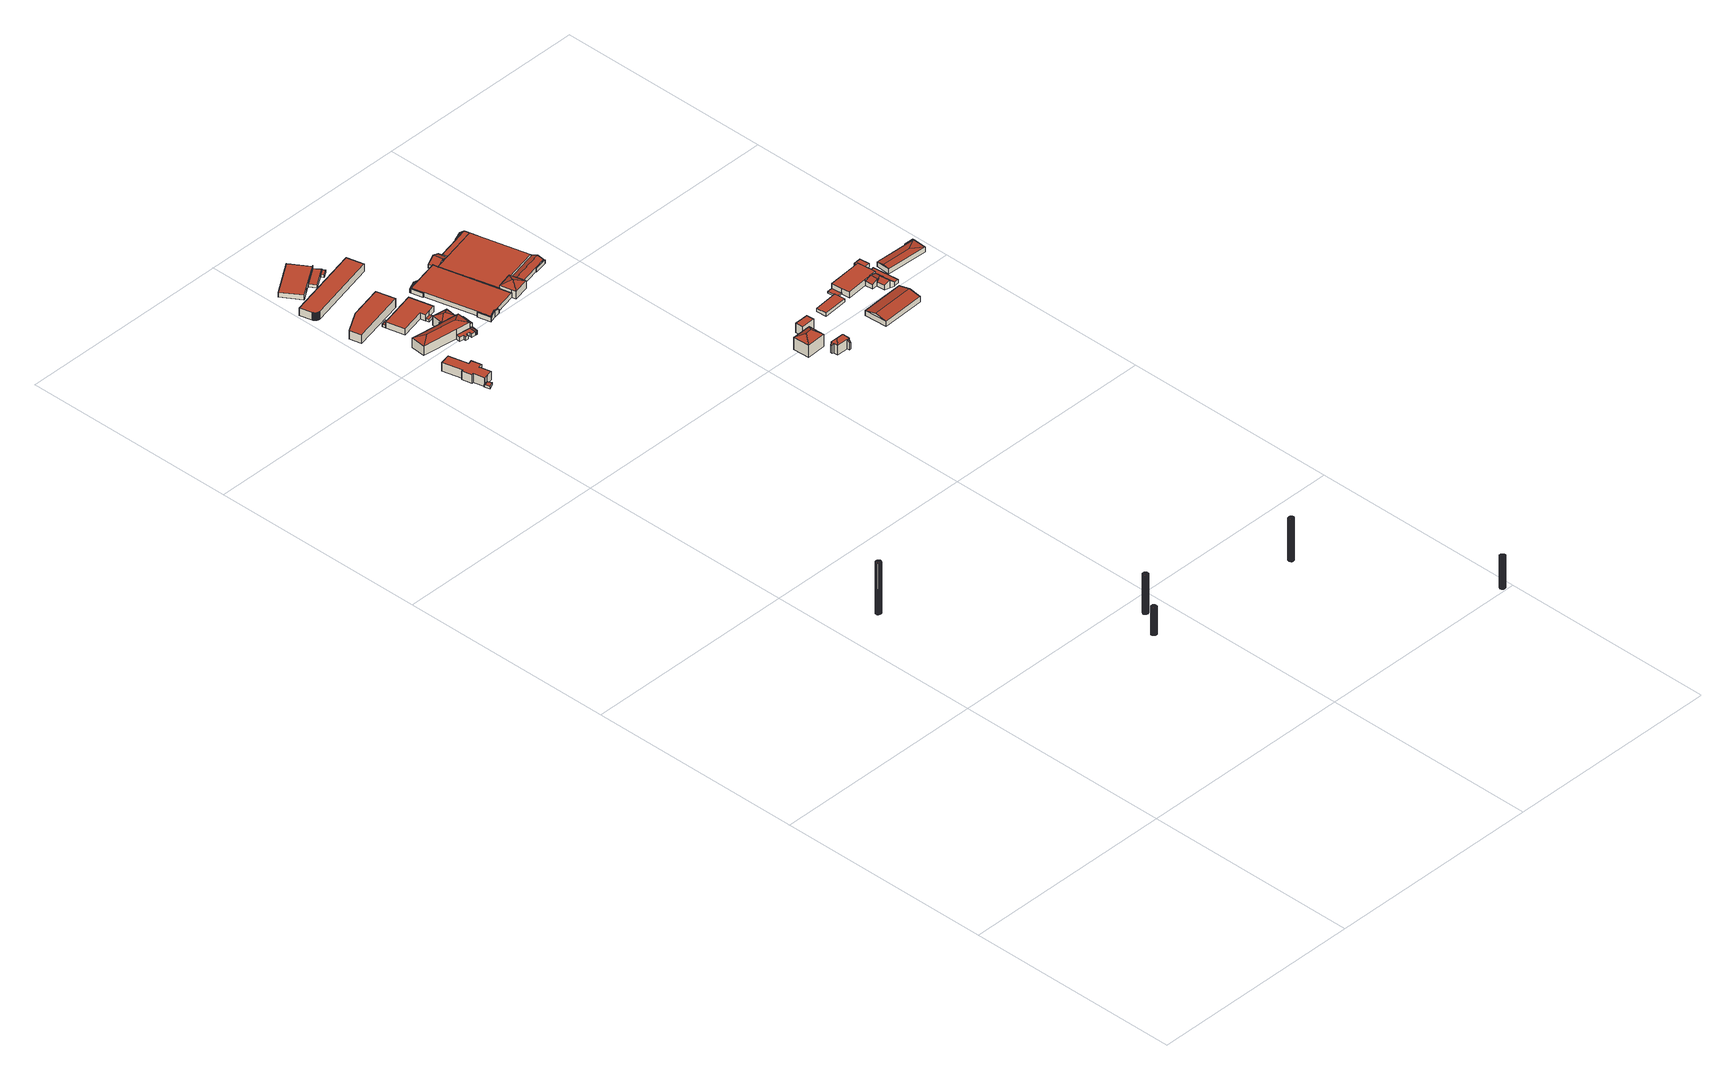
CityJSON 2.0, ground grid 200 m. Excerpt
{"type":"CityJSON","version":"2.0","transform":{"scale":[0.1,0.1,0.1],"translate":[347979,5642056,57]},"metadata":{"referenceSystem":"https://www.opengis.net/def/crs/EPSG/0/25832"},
"CityObjects":{
"building1":{"type":"Building","attributes":{"Geometrietyp2DReferenz":"1000","Gemeindeschluessel":"05362024","function":"51002_1251","roofType":"1000","measuredHeight":49.94},"geometry":[{"type":"Solid","lod":"2","boundaries":[[[[0,1,2]],[[1,3,2]],[[4,5,0]],[[5,1,0]],[[6,7,4]],[[7,5,4]],[[8,9,6]],[[9,7,6]],[[10,11,8]],[[11,9,8]],[[12,13,10]],[[13,11,10]],[[14,15,12]],[[15,13,12]],[[16,17,14]],[[17,15,14]],[[18,19,16]],[[19,17,16]],[[20,21,18]],[[21,19,18]],[[22,23,20]],[[23,21,20]],[[24,25,22]],[[25,23,22]],[[26,27,24]],[[27,25,24]],[[28,29,26]],[[29,27,26]],[[30,31,28]],[[31,29,28]],[[32,33,30]],[[33,31,30]],[[34,35,32]],[[35,33,32]],[[36,37,34]],[[37,35,34]],[[38,39,36]],[[39,37,36]],[[2,3,38]],[[3,39,38]],[[13,15,39]],[[15,17,39]],[[17,19,39]],[[19,21,39]],[[21,23,39]],[[23,25,39]],[[25,27,39]],[[27,29,39]],[[29,31,39]],[[31,33,39]],[[33,35,39]],[[35,37,39]],[[3,1,39]],[[1,5,39]],[[5,7,39]],[[7,9,39]],[[9,11,39]],[[11,13,39]],[[0,2,4]],[[2,38,4]],[[38,36,4]],[[36,34,4]],[[34,32,4]],[[32,30,4]],[[30,28,4]],[[28,26,4]],[[26,24,4]],[[24,22,4]],[[22,20,4]],[[20,18,4]],[[18,16,4]],[[16,14,4]],[[14,12,4]],[[12,10,4]],[[10,8,4]],[[8,6,4]]]],"semantics":{"surfaces":[{"type":"WallSurface"},{"type":"GroundSurface"},{"type":"RoofSurface"}],"values":[[0,0,0,0,0,0,0,0,0,0,0,0,0,0,0,0,0,0,0,0,0,0,0,0,0,0,0,0,0,0,0,0,0,0,0,0,0,0,0,0,1,1,1,1,1,1,1,1,1,1,1,1,1,1,1,1,1,1,2,2,2,2,2,2,2,2,2,2,2,2,2,2,2,2,2,2]]}}]},
"building2":{"type":"Building","attributes":{"Geometrietyp2DReferenz":"1000","Gemeindeschluessel":"05362024","function":"51002_1251","roofType":"1000","measuredHeight":26.67},"geometry":[{"type":"Solid","lod":"2","boundaries":[[[[40,41,42]],[[41,43,42]],[[44,45,40]],[[45,41,40]],[[46,47,44]],[[47,45,44]],[[48,49,46]],[[49,47,46]],[[50,51,48]],[[51,49,48]],[[52,53,50]],[[53,51,50]],[[54,55,52]],[[55,53,52]],[[56,57,54]],[[57,55,54]],[[58,59,56]],[[59,57,56]],[[60,61,58]],[[61,59,58]],[[62,63,60]],[[63,61,60]],[[64,65,62]],[[65,63,62]],[[66,67,64]],[[67,65,64]],[[68,69,66]],[[69,67,66]],[[70,71,68]],[[71,69,68]],[[72,73,70]],[[73,71,70]],[[74,75,72]],[[75,73,72]],[[76,77,74]],[[77,75,74]],[[78,79,76]],[[79,77,76]],[[42,43,78]],[[43,79,78]],[[71,73,79]],[[73,75,79]],[[75,77,79]],[[43,41,79]],[[41,45,79]],[[45,47,79]],[[47,49,79]],[[49,51,79]],[[51,53,79]],[[53,55,79]],[[55,57,79]],[[57,59,79]],[[59,61,79]],[[61,63,79]],[[63,65,79]],[[65,67,79]],[[67,69,79]],[[69,71,79]],[[40,42,44]],[[42,78,44]],[[78,76,44]],[[76,74,44]],[[74,72,44]],[[72,70,44]],[[70,68,44]],[[68,66,44]],[[66,64,44]],[[64,62,44]],[[62,60,44]],[[60,58,44]],[[58,56,44]],[[56,54,44]],[[54,52,44]],[[52,50,44]],[[50,48,44]],[[48,46,44]]]],"semantics":{"surfaces":[{"type":"WallSurface"},{"type":"GroundSurface"},{"type":"RoofSurface"}],"values":[[0,0,0,0,0,0,0,0,0,0,0,0,0,0,0,0,0,0,0,0,0,0,0,0,0,0,0,0,0,0,0,0,0,0,0,0,0,0,0,0,1,1,1,1,1,1,1,1,1,1,1,1,1,1,1,1,1,1,2,2,2,2,2,2,2,2,2,2,2,2,2,2,2,2,2,2]]}}]},
"building3":{"type":"Building","attributes":{"Geometrietyp2DReferenz":"1000","Gemeindeschluessel":"05362024","function":"51002_1251","roofType":"1000","measuredHeight":37.94},"geometry":[{"type":"Solid","lod":"2","boundaries":[[[[80,81,82]],[[83,84,85]],[[84,80,85]],[[86,87,83]],[[87,84,83]],[[88,89,86]],[[89,87,86]],[[90,91,88]],[[91,89,88]],[[92,93,90]],[[93,91,90]],[[94,95,92]],[[95,93,92]],[[96,97,94]],[[97,95,94]],[[98,99,96]],[[99,97,96]],[[100,101,98]],[[101,99,98]],[[102,103,100]],[[103,101,100]],[[104,105,102]],[[105,103,102]],[[106,107,104]],[[107,105,104]],[[108,109,106]],[[109,107,106]],[[110,111,108]],[[111,109,108]],[[112,113,110]],[[113,111,110]],[[114,115,112]],[[115,113,112]],[[116,117,114]],[[117,115,114]],[[118,119,116]],[[119,117,116]],[[82,81,118]],[[81,119,118]],[[85,80,82]],[[81,80,119]],[[80,84,119]],[[84,87,119]],[[87,89,119]],[[89,91,119]],[[91,93,119]],[[93,95,119]],[[95,97,119]],[[97,99,119]],[[99,101,119]],[[101,103,119]],[[103,105,119]],[[105,107,119]],[[107,109,119]],[[109,111,119]],[[111,113,119]],[[113,115,119]],[[115,117,119]],[[85,82,83]],[[82,118,83]],[[118,116,83]],[[116,114,83]],[[114,112,83]],[[112,110,83]],[[110,108,83]],[[108,106,83]],[[106,104,83]],[[104,102,83]],[[102,100,83]],[[100,98,83]],[[98,96,83]],[[96,94,83]],[[94,92,83]],[[92,90,83]],[[90,88,83]],[[88,86,83]]]],"semantics":{"surfaces":[{"type":"WallSurface"},{"type":"GroundSurface"},{"type":"RoofSurface"}],"values":[[0,0,0,0,0,0,0,0,0,0,0,0,0,0,0,0,0,0,0,0,0,0,0,0,0,0,0,0,0,0,0,0,0,0,0,0,0,0,0,0,1,1,1,1,1,1,1,1,1,1,1,1,1,1,1,1,1,1,2,2,2,2,2,2,2,2,2,2,2,2,2,2,2,2,2,2]]}}]},
"building4":{"type":"Building","attributes":{"Geometrietyp2DReferenz":"3000","Gemeindeschluessel":"05362024","function":"31001_2723","roofType":"1000","measuredHeight":2.46},"address":[{"country":"Germany","locality":"Frechen","thoroughfareNumber":"3","thoroughfareName":"Europaallee"}],"geometry":[{"type":"Solid","lod":"2","boundaries":[[[[120,121,122,123]],[[124,125,121,120]],[[126,127,125,124]],[[128,129,127,126]],[[130,131,129,128]],[[123,122,131,130]],[[128,126,124,120,123,130]],[[121,125,127,129,131,122]]]],"semantics":{"surfaces":[{"type":"WallSurface"},{"type":"RoofSurface"},{"type":"GroundSurface"}],"values":[[0,0,0,0,0,0,1,2]]}}]},
"building5":{"type":"Building","attributes":{"Geometrietyp2DReferenz":"3000","Gemeindeschluessel":"05362024","function":"31001_2071","roofType":"1000","measuredHeight":8.43},"address":[{"country":"Germany","locality":"Frechen","thoroughfareNumber":"3","thoroughfareName":"Europaallee"}],"geometry":[{"type":"Solid","lod":"2","boundaries":[[[[132,133,134,135]],[[136,137,133,132]],[[138,139,137,136]],[[140,141,139,138]],[[142,143,141,140]],[[144,125,143,142]],[[145,121,125,144]],[[146,122,121,145]],[[147,148,122,146]],[[149,150,148,147]],[[151,152,150,149]],[[153,154,152,151]],[[155,156,154,153]],[[135,134,156,155]],[[153,151,149,147,146,145,144,142,140,138,136,132,135,155]],[[133,137,139,141,143,125,121,122,148,150,152,154,156,134]]]],"semantics":{"surfaces":[{"type":"WallSurface"},{"type":"RoofSurface"},{"type":"GroundSurface"}],"values":[[0,0,0,0,0,0,0,0,0,0,0,0,0,0,1,2]]}}]},
"building6":{"type":"Building","attributes":{"Geometrietyp2DReferenz":"3000","Gemeindeschluessel":"05362024","function":"31001_2050","roofType":"9999","measuredHeight":8.62},"address":[{"country":"Germany","locality":"Frechen","thoroughfareNumber":"5a","thoroughfareName":"Europaallee"}],"geometry":[{"type":"Solid","lod":"2","boundaries":[[[[157,158,159,160,161]],[[159,162,163,160]],[[158,164,162,159]],[[157,165,164,158]],[[161,166,165,157]],[[160,163,166,161]],[[162,164,165,166,163]]]],"semantics":{"surfaces":[{"type":"RoofSurface"},{"type":"WallSurface"},{"type":"GroundSurface"}],"values":[[0,1,1,1,1,1,2]]}}]},
"building7":{"type":"Building","attributes":{"Geometrietyp2DReferenz":"3000","Gemeindeschluessel":"05362024","function":"31001_2463","roofType":"1000","measuredHeight":2.41},"address":[{"country":"Germany","locality":"Frechen","thoroughfareNumber":"5","thoroughfareName":"Europaallee"}],"geometry":[{"type":"Solid","lod":"2","boundaries":[[[[167,168,169,170]],[[171,172,168,167]],[[173,174,172,171]],[[170,169,174,173]],[[171,167,170,173]],[[168,172,174,169]]]],"semantics":{"surfaces":[{"type":"WallSurface"},{"type":"RoofSurface"},{"type":"GroundSurface"}],"values":[[0,0,0,0,1,2]]}}]},
"building8":{"type":"Building","attributes":{"Gemeindeschluessel":"05362024","Geometrietyp2DReferenz":"3000","function":"31001_2071"},"address":[{"country":"Germany","locality":"Frechen","thoroughfareNumber":"3a","thoroughfareName":"Europaallee"}],"children":["building8-1","building8-2","building8-3","building8-4","building8-5","building8-6"]},
"building8-1":{"type":"BuildingPart","attributes":{"roofType":"3200","measuredHeight":12.09},"parents":["building8"],"geometry":[{"type":"MultiSurface","lod":"2","boundaries":[[[175,176,177,178]],[[179,180,176,175]],[[181,182,183,184]],[[185,186,182,181]],[[187,188,189,190]],[[178,177,191,192]],[[193,185,181,184,194,195,179,175,196]],[[175,178,196]],[[196,178,192,187,193]],[[187,190,185,193]],[[176,180,197,198,183,182,186,189,188,191,177]],[[179,195,199,200]],[[200,199,197,180]],[[195,194,201,199]],[[199,201,198,197]],[[194,184,183,198]],[[185,190,202,203]],[[186,203,202,189]],[[187,192,204,205]],[[191,188,205,204]]],"semantics":{"surfaces":[{"type":"WallSurface"},{"type":"RoofSurface"},{"type":"GroundSurface"},{"type":"ClosureSurface"}],"values":[0,0,0,0,0,0,1,1,1,1,2,0,3,0,3,3,0,3,0,3]}}]},
"building8-2":{"type":"BuildingPart","attributes":{"roofType":"1000","measuredHeight":3.75},"parents":["building8"],"geometry":[{"type":"Solid","lod":"2","boundaries":[[[[204,191,206,207]],[[208,209,188,205]],[[210,211,212,213]],[[214,215,211,210]],[[216,217,215,214]],[[218,219,217,216]],[[220,221,219,218]],[[222,223,221,220]],[[207,206,223,222]],[[220,218,216,214,210,213,208,205,204,207,222]],[[191,188,209,212,211,215,217,219,221,223,206]],[[204,205,188,191]],[[208,213,212,209]]]],"semantics":{"surfaces":[{"type":"WallSurface"},{"type":"RoofSurface"},{"type":"GroundSurface"},{"type":"ClosureSurface"}],"values":[[0,0,0,0,0,0,0,0,0,1,2,3,3]]}}]},
"building8-3":{"type":"BuildingPart","attributes":{"roofType":"3200","measuredHeight":11.63},"parents":["building8"],"geometry":[{"type":"MultiSurface","lod":"2","boundaries":[[[224,225,226,227]],[[228,229,225,224]],[[230,183,229,228]],[[231,228,224,232]],[[224,227,233,232]],[[232,233,230,231]],[[230,228,231]],[[226,225,229,183,198]],[[233,227,234,201]],[[201,234,226,198]],[[230,233,194,184]],[[198,183,184,194]]],"semantics":{"surfaces":[{"type":"WallSurface"},{"type":"RoofSurface"},{"type":"GroundSurface"},{"type":"ClosureSurface"}],"values":[0,0,0,1,1,1,1,2,0,3,0,3]}}]},
"building8-4":{"type":"BuildingPart","attributes":{"roofType":"1000","measuredHeight":3.75},"parents":["building8"],"geometry":[{"type":"MultiSurface","lod":"2","boundaries":[[[235,236,182,237]],[[238,239,236,235]],[[202,189,239,238]],[[235,237,202,238]],[[182,236,239,189]],[[203,237,182,186]],[[202,203,186,189]]],"semantics":{"surfaces":[{"type":"WallSurface"},{"type":"RoofSurface"},{"type":"GroundSurface"},{"type":"ClosureSurface"}],"values":[0,0,0,1,2,3,3]}}]},
"building8-5":{"type":"BuildingPart","attributes":{"roofType":"3100","measuredHeight":4.51},"parents":["building8"],"geometry":[{"type":"MultiSurface","lod":"2","boundaries":[[[240,212,241,242]],[[243,244,209,245]],[[246,247,244,243]],[[248,249,247,246]],[[242,241,249,248]],[[245,240,242,243]],[[248,246,243,242]],[[212,209,244,247,249,241]],[[240,245,208,213]],[[209,212,213,208]]],"semantics":{"surfaces":[{"type":"WallSurface"},{"type":"RoofSurface"},{"type":"GroundSurface"},{"type":"ClosureSurface"}],"values":[0,0,0,0,0,1,1,2,0,3]}}]},
"building8-6":{"type":"BuildingPart","attributes":{"roofType":"1000","measuredHeight":8.62},"address":[{"country":"Germany","locality":"Frechen","thoroughfareNumber":"3a","thoroughfareName":"Europaallee"}],"parents":["building8"],"geometry":[{"type":"MultiSurface","lod":"2","boundaries":[[[234,226,250,251]],[[251,250,180,200]],[[199,234,251,200]],[[226,197,180,250]],[[201,199,197,198]],[[234,201,198,226]],[[199,200,180,197]]],"semantics":{"surfaces":[{"type":"WallSurface"},{"type":"RoofSurface"},{"type":"GroundSurface"},{"type":"ClosureSurface"}],"values":[0,0,1,2,3,3,3]}}]},
"building9":{"type":"Building","attributes":{"Geometrietyp2DReferenz":"3000","Gemeindeschluessel":"05362024","function":"31001_2143","roofType":"1000","measuredHeight":5.9},"address":[{"country":"Germany","locality":"Frechen","thoroughfareNumber":"5","thoroughfareName":"Europaallee"}],"geometry":[{"type":"Solid","lod":"2","boundaries":[[[[252,253,254,255]],[[256,257,253,252]],[[258,259,257,256]],[[260,261,259,258]],[[262,263,261,260]],[[264,265,263,262]],[[266,267,265,264]],[[255,254,267,266]],[[264,262,260,258,256,252,255,266]],[[253,257,259,261,263,265,267,254]]]],"semantics":{"surfaces":[{"type":"WallSurface"},{"type":"RoofSurface"},{"type":"GroundSurface"}],"values":[[0,0,0,0,0,0,0,0,1,2]]}}]},
"building10":{"type":"Building","attributes":{"Geometrietyp2DReferenz":"3000","Gemeindeschluessel":"05362024","function":"31001_2100","roofType":"1000","measuredHeight":4.73},"address":[{"country":"Germany","locality":"Frechen","thoroughfareNumber":"11","thoroughfareName":"Europaallee"}],"geometry":[{"type":"Solid","lod":"2","boundaries":[[[[268,269,270,271]],[[272,273,269,268]],[[274,275,273,272]],[[276,277,275,274]],[[278,279,277,276]],[[280,281,279,278]],[[282,283,281,280]],[[284,285,283,282]],[[271,270,285,284]],[[282,280,278,276,274,272,268,271,284]],[[269,273,275,277,279,281,283,285,270]]]],"semantics":{"surfaces":[{"type":"WallSurface"},{"type":"RoofSurface"},{"type":"GroundSurface"}],"values":[[0,0,0,0,0,0,0,0,0,1,2]]}}]},
"building11":{"type":"Building","attributes":{"Geometrietyp2DReferenz":"3000","Gemeindeschluessel":"05362024","function":"31001_2140","roofType":"1000","measuredHeight":7.58},"address":[{"country":"Germany","locality":"Frechen","thoroughfareNumber":"9","thoroughfareName":"Europaallee"}],"geometry":[{"type":"Solid","lod":"2","boundaries":[[[[286,287,288,289]],[[290,291,287,286]],[[292,293,291,290]],[[294,295,293,292]],[[296,297,295,294]],[[298,299,297,296]],[[300,301,299,298]],[[302,303,301,300]],[[304,305,303,302]],[[306,307,305,304]],[[308,309,307,306]],[[310,311,309,308]],[[312,313,311,310]],[[289,288,313,312]],[[310,308,306,304,302,300,298,296,294,292,290,286,289,312]],[[287,291,293,295,297,299,301,303,305,307,309,311,313,288]]]],"semantics":{"surfaces":[{"type":"WallSurface"},{"type":"RoofSurface"},{"type":"GroundSurface"}],"values":[[0,0,0,0,0,0,0,0,0,0,0,0,0,0,1,2]]}}]},
"building12":{"type":"Building","attributes":{"Geometrietyp2DReferenz":"3000","Gemeindeschluessel":"05362024","function":"31001_2463","roofType":"1000","measuredHeight":2.61},"address":[{"country":"Germany","locality":"Frechen","thoroughfareNumber":"5","thoroughfareName":"Europaallee"}],"geometry":[{"type":"Solid","lod":"2","boundaries":[[[[314,315,316,317]],[[318,319,315,314]],[[320,321,319,318]],[[317,316,321,320]],[[318,314,317,320]],[[315,319,321,316]]]],"semantics":{"surfaces":[{"type":"WallSurface"},{"type":"RoofSurface"},{"type":"GroundSurface"}],"values":[[0,0,0,0,1,2]]}}]},
"building13":{"type":"Building","attributes":{"Geometrietyp2DReferenz":"3000","Gemeindeschluessel":"05362024","function":"31001_2143","roofType":"1000","measuredHeight":3.02},"address":[{"country":"Germany","locality":"Frechen","thoroughfareNumber":"11","thoroughfareName":"Europaallee"}],"geometry":[{"type":"Solid","lod":"2","boundaries":[[[[322,323,324,325]],[[326,327,323,322]],[[328,329,327,326]],[[325,324,329,328]],[[326,322,325,328]],[[323,327,329,324]]]],"semantics":{"surfaces":[{"type":"WallSurface"},{"type":"RoofSurface"},{"type":"GroundSurface"}],"values":[[0,0,0,0,1,2]]}}]},
"building14":{"type":"Building","attributes":{"Geometrietyp2DReferenz":"3000","Gemeindeschluessel":"05362024","function":"31001_2463","roofType":"1000","measuredHeight":2.39},"address":[{"country":"Germany","locality":"Frechen","thoroughfareNumber":"11","thoroughfareName":"Europaallee"}],"geometry":[{"type":"Solid","lod":"2","boundaries":[[[[330,331,332,333]],[[334,335,331,330]],[[336,337,335,334]],[[333,332,337,336]],[[334,330,333,336]],[[331,335,337,332]]]],"semantics":{"surfaces":[{"type":"WallSurface"},{"type":"RoofSurface"},{"type":"GroundSurface"}],"values":[[0,0,0,0,1,2]]}}]},
"building15":{"type":"Building","attributes":{"Geometrietyp2DReferenz":"1000","Gemeindeschluessel":"05362024","function":"51002_1251","roofType":"1000","measuredHeight":41.12},"geometry":[{"type":"Solid","lod":"2","boundaries":[[[[338,339,340]],[[339,341,340]],[[342,343,338]],[[343,339,338]],[[344,345,342]],[[345,343,342]],[[346,347,344]],[[347,345,344]],[[348,349,346]],[[349,347,346]],[[350,351,348]],[[351,349,348]],[[352,353,350]],[[353,351,350]],[[354,355,352]],[[355,353,352]],[[356,357,354]],[[357,355,354]],[[358,359,356]],[[359,357,356]],[[360,361,358]],[[361,359,358]],[[362,363,360]],[[363,361,360]],[[364,365,362]],[[365,363,362]],[[366,367,364]],[[367,365,364]],[[368,369,366]],[[369,367,366]],[[370,371,368]],[[371,369,368]],[[372,373,370]],[[373,371,370]],[[374,375,372]],[[375,373,372]],[[376,377,374]],[[377,375,374]],[[340,341,376]],[[341,377,376]],[[341,339,377]],[[339,343,377]],[[343,345,377]],[[345,347,377]],[[347,349,377]],[[349,351,377]],[[351,353,377]],[[353,355,377]],[[355,357,377]],[[357,359,377]],[[359,361,377]],[[361,363,377]],[[363,365,377]],[[365,367,377]],[[367,369,377]],[[369,371,377]],[[371,373,377]],[[373,375,377]],[[338,340,342]],[[340,376,342]],[[376,374,342]],[[374,372,342]],[[372,370,342]],[[370,368,342]],[[368,366,342]],[[366,364,342]],[[364,362,342]],[[362,360,342]],[[360,358,342]],[[358,356,342]],[[356,354,342]],[[354,352,342]],[[352,350,342]],[[350,348,342]],[[348,346,342]],[[346,344,342]]]],"semantics":{"surfaces":[{"type":"WallSurface"},{"type":"GroundSurface"},{"type":"RoofSurface"}],"values":[[0,0,0,0,0,0,0,0,0,0,0,0,0,0,0,0,0,0,0,0,0,0,0,0,0,0,0,0,0,0,0,0,0,0,0,0,0,0,0,0,1,1,1,1,1,1,1,1,1,1,1,1,1,1,1,1,1,1,2,2,2,2,2,2,2,2,2,2,2,2,2,2,2,2,2,2]]}}]},
"building16":{"type":"Building","attributes":{"Gemeindeschluessel":"05362024","Geometrietyp2DReferenz":"3000","function":"31001_2050"},"address":[{"country":"Germany","locality":"Frechen","thoroughfareNumber":"7","thoroughfareName":"Europaallee"}],"children":["building16-1","building16-2","building16-3","building16-4","building16-5","building16-6","building16-7","building16-8","building16-9"]},
"building16-1":{"type":"BuildingPart","attributes":{"roofType":"9999","measuredHeight":5},"parents":["building16"],"geometry":[{"type":"MultiSurface","lod":"2","boundaries":[[[378,379,380,381,382,383,384,385]],[[383,386,387,384]],[[382,388,386,383]],[[382,381,389,390]],[[380,391,392,381]],[[380,379,393,394]],[[379,378,395,396]],[[385,397,398,378]],[[384,387,397,385]],[[392,388,390,389]],[[399,391,394,393]],[[396,395,398,399]],[[386,388,392,391,399,398,397,387]]],"semantics":{"surfaces":[{"type":"RoofSurface"},{"type":"WallSurface"},{"type":"GroundSurface"}],"values":[0,1,1,1,1,1,1,1,1,1,1,1,2]}}]},
"building16-2":{"type":"BuildingPart","attributes":{"roofType":"3100","measuredHeight":6.45},"parents":["building16"],"geometry":[{"type":"MultiSurface","lod":"2","boundaries":[[[400,401,402,403]],[[404,405,401,400]],[[406,407,405,404]],[[408,409,407,406]],[[400,403,410,404]],[[408,406,404,410]],[[402,401,405,407,409,411]],[[410,412,413]],[[413,412,414,415,411]],[[414,403,402,415]],[[410,413,416]],[[409,408,416,413,411]]],"semantics":{"surfaces":[{"type":"WallSurface"},{"type":"RoofSurface"},{"type":"GroundSurface"},{"type":"ClosureSurface"}],"values":[0,0,0,0,1,1,2,0,3,3,0,3]}}]},
"building16-3":{"type":"BuildingPart","attributes":{"roofType":"1000","measuredHeight":4.53},"parents":["building16"],"geometry":[{"type":"MultiSurface","lod":"2","boundaries":[[[417,418,388,390]],[[419,420,418,417]],[[421,422,423,424]],[[425,426,409,427]],[[428,429,426,425]],[[389,392,429,428]],[[425,427,430,421,424,431,419,417,390,389,428]],[[388,418,420,432,423,422,415,409,426,429,392]],[[389,390,388,392]],[[419,433,434]],[[435,431,436]],[[437,435,436,432,438]],[[434,433,437,438,420]],[[431,424,439,440]],[[440,439,423,432]],[[421,430,441,442]],[[415,422,442,441]],[[416,427,408]],[[430,412,414]],[[414,412,413,411,415]],[[413,416,408,409,411]]],"semantics":{"surfaces":[{"type":"WallSurface"},{"type":"RoofSurface"},{"type":"GroundSurface"},{"type":"ClosureSurface"}],"values":[0,0,0,0,0,0,1,2,3,0,0,3,3,0,3,0,3,0,0,3,3]}}]},
"building16-4":{"type":"BuildingPart","attributes":{"roofType":"1000","measuredHeight":4.29},"parents":["building16"],"geometry":[{"type":"MultiSurface","lod":"2","boundaries":[[[443,444,422,442]],[[445,402,444,443]],[[442,441,445,443]],[[415,422,444,402]],[[445,441,414,403]],[[402,403,414,415]],[[441,442,422,415]]],"semantics":{"surfaces":[{"type":"WallSurface"},{"type":"RoofSurface"},{"type":"GroundSurface"},{"type":"ClosureSurface"}],"values":[0,0,1,2,0,3,3]}}]},
"building16-5":{"type":"BuildingPart","attributes":{"roofType":"3100","measuredHeight":6.54},"parents":["building16"],"geometry":[{"type":"MultiSurface","lod":"2","boundaries":[[[446,447,420,434]],[[448,449,447,446]],[[450,451,449,448]],[[436,450,448,452]],[[446,434,452,448]],[[438,420,447,449,451,432]],[[452,437,435]],[[436,435,437,438,432]],[[452,433,437]],[[437,433,434,420,438]],[[450,436,432,451]]],"semantics":{"surfaces":[{"type":"WallSurface"},{"type":"RoofSurface"},{"type":"GroundSurface"},{"type":"ClosureSurface"}],"values":[0,0,0,1,1,2,0,3,0,3,3]}}]},
"building16-6":{"type":"BuildingPart","attributes":{"roofType":"1000","measuredHeight":4.29},"parents":["building16"],"geometry":[{"type":"MultiSurface","lod":"2","boundaries":[[[439,423,453,454]],[[455,456,451,457]],[[454,453,456,455]],[[457,439,454,455]],[[423,451,456,453]],[[440,457,450,436]],[[439,440,432,423]],[[436,450,451,432]]],"semantics":{"surfaces":[{"type":"WallSurface"},{"type":"RoofSurface"},{"type":"GroundSurface"},{"type":"ClosureSurface"}],"values":[0,0,0,1,2,0,3,3]}}]},
"building16-7":{"type":"BuildingPart","attributes":{"roofType":"1000","measuredHeight":4.77},"parents":["building16"],"geometry":[{"type":"MultiSurface","lod":"2","boundaries":[[[458,459,391,394]],[[460,461,459,458]],[[462,463,461,460]],[[464,462,460,458,394,393]],[[459,461,463,465,399,391]],[[462,466,467]],[[468,464,469]],[[470,468,469,465,471]],[[467,466,470,471,463]],[[464,393,396,472]],[[465,472,396,399]],[[393,394,391,399]]],"semantics":{"surfaces":[{"type":"WallSurface"},{"type":"RoofSurface"},{"type":"GroundSurface"},{"type":"ClosureSurface"}],"values":[0,0,0,1,2,0,0,3,3,0,3,3]}}]},
"building16-8":{"type":"BuildingPart","attributes":{"roofType":"1000","measuredHeight":4.21},"parents":["building16"],"geometry":[{"type":"MultiSurface","lod":"2","boundaries":[[[473,474,475,476]],[[395,398,474,473]],[[473,476,472,395]],[[475,474,398,465]],[[472,476,477,469]],[[465,469,477,475]],[[395,396,399,398]],[[396,472,465,399]]],"semantics":{"surfaces":[{"type":"WallSurface"},{"type":"RoofSurface"},{"type":"GroundSurface"},{"type":"ClosureSurface"}],"values":[0,0,1,2,0,3,3,3]}}]},
"building16-9":{"type":"BuildingPart","attributes":{"roofType":"3100","measuredHeight":6.35},"parents":["building16"],"geometry":[{"type":"MultiSurface","lod":"2","boundaries":[[[478,479,480,481]],[[482,483,479,478]],[[477,475,483,482]],[[481,480,463,467]],[[477,482,478,484]],[[481,467,484,478]],[[479,483,475,471,463,480]],[[484,470,468]],[[469,468,470,471,465]],[[477,469,465,475]],[[484,466,470]],[[470,466,467,463,471]]],"semantics":{"surfaces":[{"type":"WallSurface"},{"type":"RoofSurface"},{"type":"GroundSurface"},{"type":"ClosureSurface"}],"values":[0,0,0,0,1,1,2,0,3,3,0,3]}}]},
"building17":{"type":"Building","attributes":{"Geometrietyp2DReferenz":"3000","Gemeindeschluessel":"05362024","function":"31001_2020","roofType":"3500","measuredHeight":10.72},"address":[{"country":"Germany","locality":"Frechen","thoroughfareNumber":"7","thoroughfareName":"Europaallee"}],"geometry":[{"type":"Solid","lod":"2","boundaries":[[[[485,486,487,488]],[[489,490,486,485]],[[491,492,490,489]],[[493,494,492,491]],[[495,496,494,493]],[[488,487,496,495]],[[495,493,491,497]],[[491,489,497]],[[489,485,488,497]],[[488,495,497]],[[486,490,492,494,496,487]]]],"semantics":{"surfaces":[{"type":"WallSurface"},{"type":"RoofSurface"},{"type":"GroundSurface"}],"values":[[0,0,0,0,0,0,1,1,1,1,2]]}}]},
"building18":{"type":"Building","attributes":{"Geometrietyp2DReferenz":"3000","Gemeindeschluessel":"05362024","function":"51009_1610","roofType":"3100","measuredHeight":7.06},"geometry":[{"type":"Solid","lod":"2","boundaries":[[[[498,499,500,501]],[[502,503,499,498]],[[504,505,503,502]],[[506,507,505,504]],[[508,509,507,506]],[[510,511,509,508]],[[512,513,511,510]],[[514,515,513,512]],[[516,517,515,514]],[[501,500,517,516]],[[512,510,508,506,504,514]],[[502,498,501,516,514,504]],[[499,503,505,507,509,511,513,515,517,500]]]],"semantics":{"surfaces":[{"type":"WallSurface"},{"type":"RoofSurface"},{"type":"GroundSurface"}],"values":[[0,0,0,0,0,0,0,0,0,0,1,1,2]]}}]},
"building19":{"type":"Building","attributes":{"Geometrietyp2DReferenz":"1000","Gemeindeschluessel":"05362024","function":"51002_1251","roofType":"1000","measuredHeight":31.19},"geometry":[{"type":"Solid","lod":"2","boundaries":[[[[518,519,520]],[[519,521,520]],[[522,523,518]],[[523,519,518]],[[524,525,522]],[[525,523,522]],[[526,527,524]],[[527,525,524]],[[528,529,526]],[[529,527,526]],[[530,531,528]],[[531,529,528]],[[532,533,530]],[[533,531,530]],[[534,535,532]],[[535,533,532]],[[536,537,534]],[[537,535,534]],[[538,539,536]],[[539,537,536]],[[540,541,538]],[[541,539,538]],[[542,543,540]],[[543,541,540]],[[544,545,542]],[[545,543,542]],[[546,547,544]],[[547,545,544]],[[548,549,546]],[[549,547,546]],[[550,551,548]],[[551,549,548]],[[552,553,550]],[[553,551,550]],[[554,555,552]],[[555,553,552]],[[556,557,554]],[[557,555,554]],[[520,521,556]],[[521,557,556]],[[521,519,557]],[[519,523,557]],[[523,525,557]],[[525,527,557]],[[527,529,557]],[[529,531,557]],[[531,533,557]],[[533,535,557]],[[535,537,557]],[[537,539,557]],[[539,541,557]],[[541,543,557]],[[543,545,557]],[[545,547,557]],[[547,549,557]],[[549,551,557]],[[551,553,557]],[[553,555,557]],[[518,520,522]],[[520,556,522]],[[556,554,522]],[[554,552,522]],[[552,550,522]],[[550,548,522]],[[548,546,522]],[[546,544,522]],[[544,542,522]],[[542,540,522]],[[540,538,522]],[[538,536,522]],[[536,534,522]],[[534,532,522]],[[532,530,522]],[[530,528,522]],[[528,526,522]],[[526,524,522]]]],"semantics":{"surfaces":[{"type":"WallSurface"},{"type":"GroundSurface"},{"type":"RoofSurface"}],"values":[[0,0,0,0,0,0,0,0,0,0,0,0,0,0,0,0,0,0,0,0,0,0,0,0,0,0,0,0,0,0,0,0,0,0,0,0,0,0,0,0,1,1,1,1,1,1,1,1,1,1,1,1,1,1,1,1,1,1,2,2,2,2,2,2,2,2,2,2,2,2,2,2,2,2,2,2]]}}]},
"building20":{"type":"Building","attributes":{"Gemeindeschluessel":"05362024","Geometrietyp2DReferenz":"3000","function":"51009_1610"},"children":["building20-1","building20-2"]},
"building20-1":{"type":"BuildingPart","attributes":{"roofType":"3100","measuredHeight":5.81},"parents":["building20"],"geometry":[{"type":"Solid","lod":"2","boundaries":[[[[558,559,560,561]],[[562,494,563,564]],[[565,566,494,562]],[[567,492,566,565]],[[568,569,492,567]],[[570,571,569,568]],[[572,573,571,570]],[[561,560,573,572]],[[572,570,568,567,565,561]],[[562,564,558,561,565]],[[559,563,494,566,492,569,571,573,560]],[[564,563,559,558]]]],"semantics":{"surfaces":[{"type":"WallSurface"},{"type":"RoofSurface"},{"type":"GroundSurface"},{"type":"ClosureSurface"}],"values":[[0,0,0,0,0,0,0,0,1,1,2,3]]}}]},
"building20-2":{"type":"BuildingPart","attributes":{"roofType":"1000","measuredHeight":3.51},"parents":["building20"],"geometry":[{"type":"Solid","lod":"2","boundaries":[[[[574,575,559,558]],[[576,577,575,574]],[[564,563,577,576]],[[574,558,564,576]],[[559,575,577,563]],[[558,559,563,564]]]],"semantics":{"surfaces":[{"type":"WallSurface"},{"type":"RoofSurface"},{"type":"GroundSurface"},{"type":"ClosureSurface"}],"values":[[0,0,0,1,2,3]]}}]},
"building21":{"type":"Building","attributes":{"Geometrietyp2DReferenz":"3000","Gemeindeschluessel":"05362024","function":"31001_1221","roofType":"3200","measuredHeight":16.41},"geometry":[{"type":"Solid","lod":"2","boundaries":[[[[578,579,580,581]],[[582,583,579,578]],[[584,585,583,582]],[[581,580,585,584]],[[578,586,582]],[[584,587,581]],[[581,587,586,578]],[[582,586,587,584]],[[579,583,585,580]]]],"semantics":{"surfaces":[{"type":"WallSurface"},{"type":"RoofSurface"},{"type":"GroundSurface"}],"values":[[0,0,0,0,1,1,1,1,2]]}}]},
"building22":{"type":"Building","attributes":{"Geometrietyp2DReferenz":"3000","Gemeindeschluessel":"05362024","function":"31001_1221","roofType":"3200","measuredHeight":12.73},"geometry":[{"type":"Solid","lod":"2","boundaries":[[[[588,589,590,591]],[[592,593,589,588]],[[594,595,593,592]],[[596,597,595,594]],[[598,599,597,596]],[[600,601,599,598]],[[602,603,601,600]],[[604,605,603,602]],[[606,607,605,604]],[[608,609,607,606]],[[610,611,609,608]],[[591,590,611,610]],[[612,606,604,613]],[[604,602,600,598,596,594,613]],[[613,594,592,588,591,610,608,612]],[[608,606,612]],[[589,593,595,597,599,601,603,605,607,609,611,590]]]],"semantics":{"surfaces":[{"type":"WallSurface"},{"type":"RoofSurface"},{"type":"GroundSurface"}],"values":[[0,0,0,0,0,0,0,0,0,0,0,0,1,1,1,1,2]]}}]},
"building23":{"type":"Building","attributes":{"Geometrietyp2DReferenz":"3000","Gemeindeschluessel":"05362024","function":"31001_2723","roofType":"1000","measuredHeight":9.32},"geometry":[{"type":"Solid","lod":"2","boundaries":[[[[614,615,616,617]],[[618,619,615,614]],[[620,621,619,618]],[[622,623,621,620]],[[617,616,623,622]],[[620,618,614,617,622]],[[615,619,621,623,616]]]],"semantics":{"surfaces":[{"type":"WallSurface"},{"type":"RoofSurface"},{"type":"GroundSurface"}],"values":[[0,0,0,0,0,1,2]]}}]},
"building24":{"type":"Building","attributes":{"Geometrietyp2DReferenz":"3000","Gemeindeschluessel":"05362024","function":"31001_2723","roofType":"9999","measuredHeight":3},"geometry":[{"type":"Solid","lod":"2","boundaries":[[[[624,625,626,627,628,629]],[[627,630,631,628]],[[626,632,630,627]],[[625,633,632,626]],[[624,634,633,625]],[[629,635,634,624]],[[628,631,635,629]],[[630,632,633,634,635,631]]]],"semantics":{"surfaces":[{"type":"RoofSurface"},{"type":"WallSurface"},{"type":"GroundSurface"}],"values":[[0,1,1,1,1,1,1,2]]}}]},
"building25":{"type":"Building","attributes":{"Geometrietyp2DReferenz":"3000","Gemeindeschluessel":"05362024","function":"31001_2120","roofType":"3100","measuredHeight":7.54},"geometry":[{"type":"Solid","lod":"2","boundaries":[[[[636,637,638,639]],[[640,641,637,636]],[[642,643,641,640]],[[639,638,643,642]],[[636,644,640]],[[642,645,639]],[[639,645,644,636]],[[640,644,645,642]],[[637,641,643,638]]]],"semantics":{"surfaces":[{"type":"WallSurface"},{"type":"RoofSurface"},{"type":"GroundSurface"}],"values":[[0,0,0,0,0,0,1,1,2]]}}]},
"building26":{"type":"Building","attributes":{"Gemeindeschluessel":"05362024","Geometrietyp2DReferenz":"3000","function":"31001_2724"},"children":["building26-1","building26-2","building26-3","building26-4"]},
"building26-1":{"type":"BuildingPart","attributes":{"roofType":"9999","measuredHeight":5.76},"parents":["building26"],"geometry":[{"type":"MultiSurface","lod":"2","boundaries":[[[646,647,648,649,650,651,652,653,654]],[[652,655,656,653]],[[652,657,658]],[[651,659,660]],[[650,661,662,651]],[[649,663,661,650]],[[649,648,664,665]],[[647,666,667,648]],[[646,668,666,647]],[[654,669,668,646]],[[653,656,669,654]],[[670,660,659,662,671]],[[658,657,670,671,655]],[[667,663,665,664]],[[655,662,661,663,667,666,668,669,656]]],"semantics":{"surfaces":[{"type":"RoofSurface"},{"type":"WallSurface"},{"type":"GroundSurface"}],"values":[0,1,1,1,1,1,1,1,1,1,1,1,1,1,2]}}]},
"building26-2":{"type":"BuildingPart","attributes":{"roofType":"9999","measuredHeight":1.23},"parents":["building26"],"geometry":[{"type":"Solid","lod":"2","boundaries":[[[[672,673,665,664,674,675]],[[664,667,676,674]],[[673,677,663,665]],[[672,678,677,673]],[[675,679,678,672]],[[674,676,679,675]],[[664,665,663,667]],[[667,663,677,678,679,676]]]],"semantics":{"surfaces":[{"type":"RoofSurface"},{"type":"WallSurface"},{"type":"GroundSurface"}],"values":[[0,1,1,1,1,1,1,2]]}}]},
"building26-3":{"type":"BuildingPart","attributes":{"roofType":"3100","measuredHeight":6.12},"parents":["building26"],"geometry":[{"type":"MultiSurface","lod":"2","boundaries":[[[659,662,680,681]],[[682,683,655,658]],[[681,680,684,685]],[[659,681,685,686,687]],[[682,658,687,686]],[[662,671,655,683,688,684,680]],[[687,670,660]],[[659,660,670,671,662]],[[687,657,670]],[[670,657,658,655,671]],[[682,689,690]],[[691,686,692]],[[693,691,692,688,694]],[[690,689,693,694,683]],[[686,685,695,692]],[[684,688,692,695]]],"semantics":{"surfaces":[{"type":"WallSurface"},{"type":"RoofSurface"},{"type":"GroundSurface"},{"type":"ClosureSurface"}],"values":[0,0,0,1,1,2,0,3,0,3,0,0,3,3,0,3]}}]},
"building26-4":{"type":"BuildingPart","attributes":{"roofType":"3100","measuredHeight":7.27},"parents":["building26"],"geometry":[{"type":"MultiSurface","lod":"2","boundaries":[[[696,697,698,699]],[[695,684,697,696]],[[700,701,683,690]],[[699,698,701,700]],[[695,696,699,702]],[[700,690,702,699]],[[697,684,694,683,701,698]],[[702,693,691]],[[691,693,694,688,692]],[[692,688,684,695]],[[702,689,693]],[[683,694,693,689,690]]],"semantics":{"surfaces":[{"type":"WallSurface"},{"type":"RoofSurface"},{"type":"GroundSurface"},{"type":"ClosureSurface"}],"values":[0,0,0,0,1,1,2,0,3,3,0,3]}}]},
"building27":{"type":"Building","attributes":{"Geometrietyp2DReferenz":"3000","Gemeindeschluessel":"05362024","function":"31001_2724","roofType":"1000","measuredHeight":3.5},"geometry":[{"type":"Solid","lod":"2","boundaries":[[[[703,704,705,706]],[[707,708,704,703]],[[709,710,708,707]],[[706,705,710,709]],[[707,703,706,709]],[[704,708,710,705]]]],"semantics":{"surfaces":[{"type":"WallSurface"},{"type":"RoofSurface"},{"type":"GroundSurface"}],"values":[[0,0,0,0,1,2]]}}]},
"building28":{"type":"Building","attributes":{"Geometrietyp2DReferenz":"3000","Gemeindeschluessel":"05362024","function":"31001_2724","roofType":"1000","measuredHeight":3.63},"geometry":[{"type":"Solid","lod":"2","boundaries":[[[[711,712,713,714]],[[715,716,712,711]],[[717,718,716,715]],[[719,720,718,717]],[[721,722,720,719]],[[723,724,722,721]],[[714,713,724,723]],[[721,719,717,715,711,714,723]],[[712,716,718,720,722,724,713]]]],"semantics":{"surfaces":[{"type":"WallSurface"},{"type":"RoofSurface"},{"type":"GroundSurface"}],"values":[[0,0,0,0,0,0,0,1,2]]}}]},
"building29":{"type":"Building","attributes":{"Gemeindeschluessel":"05362024","Geometrietyp2DReferenz":"3000","function":"31001_2724"},"children":["building29-1","building29-2"]},
"building29-1":{"type":"BuildingPart","attributes":{"roofType":"5000","measuredHeight":5.99},"parents":["building29"],"geometry":[{"type":"MultiSurface","lod":"2","boundaries":[[[725,726,727,728]],[[729,730,726,725]],[[731,732,730,729]],[[728,733,725]],[[729,734,731]],[[731,734,733,728]],[[725,733,734,729]],[[727,726,730,732]],[[731,735,736,732]],[[727,736,735,728]]],"semantics":{"surfaces":[{"type":"WallSurface"},{"type":"RoofSurface"},{"type":"GroundSurface"},{"type":"ClosureSurface"}],"values":[0,0,0,1,0,1,1,2,0,3]}}]},
"building29-2":{"type":"BuildingPart","attributes":{"roofType":"1000","measuredHeight":4.83},"parents":["building29"],"geometry":[{"type":"Solid","lod":"2","boundaries":[[[[737,738,736,735]],[[739,740,738,737]],[[728,727,740,739]],[[739,737,735,728]],[[738,740,727,736]],[[735,736,727,728]]]],"semantics":{"surfaces":[{"type":"WallSurface"},{"type":"RoofSurface"},{"type":"GroundSurface"},{"type":"ClosureSurface"}],"values":[[0,0,0,1,2,3]]}}]}
},
"vertices":[
[407,3320,517],[407,3320,18],[402,3326,517],[402,3326,18],[409,3313,517],[409,3313,18],[409,3305,517],[409,3305,18],[407,3297,517],[407,3297,18],[402,3291,517],[402,3291,18],[396,3286,517],[396,3286,18],[389,3284,517],[389,3284,18],[381,3284,517],[381,3284,18],[373,3286,517],[373,3286,18],[367,3291,517],[367,3291,18],[362,3297,517],[362,3297,18],[360,3305,517],[360,3305,18],[360,3313,517],[360,3313,18],[362,3320,517],[362,3320,18],[367,3326,517],[367,3326,18],[373,3331,517],[373,3331,18],[381,3333,517],[381,3333,18],[389,3333,517],[389,3333,18],[396,3331,517],[396,3331,18],
[1680,1601,280],[1680,1601,13],[1675,1607,280],[1675,1607,13],[1682,1594,280],[1682,1594,13],[1682,1586,280],[1682,1586,13],[1680,1578,280],[1680,1578,13],[1675,1572,280],[1675,1572,13],[1669,1567,280],[1669,1567,13],[1662,1565,280],[1662,1565,13],[1654,1565,280],[1654,1565,13],[1646,1567,280],[1646,1567,13],[1640,1572,280],[1640,1572,13],[1635,1578,280],[1635,1578,13],[1633,1586,280],[1633,1586,13],[1633,1594,280],[1633,1594,13],[1635,1601,280],[1635,1601,13],[1640,1607,280],[1640,1607,13],[1646,1612,280],[1646,1612,13],[1654,1614,280],[1654,1614,13],[1662,1614,280],[1662,1614,13],[1669,1612,280],[1669,1612,13],
[1821,1823,19],[1816,1830,19],[1816,1830,398],[1823,1816,398],[1823,1816,19],[1821,1823,398],[1823,1808,398],[1823,1808,19],[1821,1801,398],[1821,1801,19],[1816,1794,398],[1816,1794,19],[1810,1790,398],[1810,1790,19],[1803,1787,398],[1803,1787,19],[1795,1787,398],[1795,1787,19],[1787,1790,398],[1787,1790,19],[1781,1794,398],[1781,1794,19],[1776,1801,398],[1776,1801,19],[1774,1808,398],[1774,1808,19],[1774,1816,398],[1774,1816,19],[1776,1823,398],[1776,1823,19],[1781,1830,398],[1781,1830,19],[1787,1834,398],[1787,1834,19],[1795,1837,398],[1795,1837,19],[1803,1837,398],[1803,1837,19],[1810,1834,398],[1810,1834,19],
[349,7443,49],[349,7443,24],[348,7446,24],[348,7446,49],[384,7452,49],[384,7452,24],[400,7414,49],[400,7414,24],[355,7395,49],[355,7395,24],[343,7445,49],[343,7445,24],
[396,7660,108],[396,7660,24],[353,7841,24],[353,7841,108],[432,7669,108],[432,7669,24],[454,7578,108],[454,7578,24],[418,7569,108],[418,7569,24],[442,7466,108],[442,7466,24],[384,7452,108],[349,7443,108],[348,7446,108],[324,7547,108],[324,7547,24],[309,7543,108],[309,7543,24],[287,7634,108],[287,7634,24],[302,7638,108],[302,7638,24],[259,7818,108],[259,7818,24],
[86,8501,110],[591,8622,110],[550,8793,110],[242,8720,110],[60,8611,110],[550,8793,24],[242,8720,24],[591,8622,24],[86,8501,24],[60,8611,24],
[411,8518,48],[411,8518,24],[404,8547,24],[404,8547,48],[355,8504,48],[355,8504,24],[348,8533,48],[348,8533,24],
[320,8191,111],[320,8191,22],[304,8054,22],[304,8054,111],[605,8158,111],[605,8158,22],[783,8140,109],[783,8140,22],[755,8143,22],[755,8143,109],[783,8137,111],[783,8137,22],[767,8000,111],[767,8000,22],[771,8034,22],[771,8034,111],[631,8016,22],[631,8016,111],[684,8079,143],[618,8159,110],[618,8157,111],[403,8112,143],[618,8157,22],[618,8159,22],[618,8157,109],[605,8158,109],[618,8159,109],[771,8034,59],[783,8137,59],[631,8016,59],[767,8000,59],
[626,7973,22],[626,7973,59],[767,7994,59],[767,7994,22],[723,7940,59],[723,7940,22],[760,7936,22],[760,7936,59],[726,7962,59],[726,7962,22],[694,7965,59],[694,7965,22],[692,7944,59],[692,7944,22],[664,7947,59],[664,7947,22],[667,7968,59],[667,7968,22],
[630,8263,111],[630,8263,22],[619,8171,22],[619,8171,111],[767,8247,111],[767,8247,22],[755,8143,111],[702,8202,138],[683,8204,138],[618,8159,111],[619,8171,109],
[837,8134,59],[837,8134,22],[783,8140,59],[825,8028,59],[825,8028,22],
[760,7936,62],[771,7935,22],[771,7935,67],[777,7993,67],[777,7993,22],[767,7994,62],[788,7992,62],[788,7992,22],[782,7934,62],[782,7934,22],
[607,8172,22],[607,8172,109],
[700,8587,82],[700,8587,23],[411,8518,23],[411,8518,82],[752,8369,82],[752,8369,23],[687,8353,82],[687,8353,23],[631,8339,82],[631,8339,23],[620,8388,82],[620,8388,23],[396,8334,82],[396,8334,23],[355,8504,82],[355,8504,23],
[481,9400,71],[481,9400,24],[369,9569,24],[369,9569,71],[490,9406,71],[490,9406,24],[491,9404,71],[491,9404,24],[482,9398,71],[482,9398,24],[434,9366,71],[434,9366,24],[254,9248,71],[254,9248,24],[178,9198,71],[178,9198,24],[65,9368,71],[65,9368,24],
[749,9104,100],[749,9104,24],[712,9260,24],[712,9260,100],[88,8946,100],[88,8946,24],[81,8945,100],[81,8945,24],[74,8945,100],[74,8945,24],[67,8946,100],[67,8946,24],[60,8949,100],[60,8949,24],[54,8952,100],[54,8952,24],[49,8956,100],[49,8956,24],[44,8961,100],[44,8961,24],[40,8967,100],[40,8967,24],[37,8973,100],[37,8973,24],[35,8980,100],[35,8980,24],[8,9091,100],[8,9091,24],
[694,8324,48],[694,8324,22],[687,8353,22],[687,8353,48],[638,8311,48],[638,8311,22],[631,8339,48],[631,8339,22],
[520,9337,54],[520,9337,24],[481,9395,24],[481,9395,54],[353,9226,54],[353,9226,24],[314,9285,54],[314,9285,24],
[540,9312,48],[540,9312,24],[523,9336,24],[523,9336,48],[489,9279,48],[489,9279,24],[473,9304,48],[473,9304,24],
[3072,1460,428],[3072,1460,17],[3067,1467,428],[3067,1467,17],[3075,1453,428],[3075,1453,17],[3075,1445,428],[3075,1445,17],[3072,1438,428],[3072,1438,17],[3067,1431,428],[3067,1431,17],[3061,1427,428],[3061,1427,17],[3054,1424,428],[3054,1424,17],[3046,1424,428],[3046,1424,17],[3038,1427,428],[3038,1427,17],[3032,1431,428],[3032,1431,17],[3028,1438,428],[3028,1438,17],[3025,1445,428],[3025,1445,17],[3025,1453,428],[3025,1453,17],[3028,1460,428],[3028,1460,17],[3032,1467,428],[3032,1467,17],[3038,1471,428],[3038,1471,17],[3046,1474,428],[3046,1474,17],[3054,1474,428],[3054,1474,17],[3061,1471,428],[3061,1471,17],
[1633,8745,69],[1618,8806,69],[1295,8729,69],[1150,8695,69],[1275,8165,69],[1424,8201,69],[1745,8278,69],[1744,8281,69],[1424,8201,19],[1745,8278,19],[1275,8165,19],[1150,8695,64],[1275,8165,64],[1295,8729,19],[1150,8695,19],[1618,8806,66],[1295,8729,66],[1633,8745,61],[1618,8806,61],[1744,8281,19],[1633,8745,19],[1618,8806,19],
[804,8674,55],[804,8674,19],[806,8664,19],[806,8664,55],[864,8689,83],[864,8689,19],[924,8703,55],[924,8703,19],[926,8693,55],[926,8693,19],[866,8679,83],[866,8679,19],[825,8669,64],[866,8679,64],[816,8667,60],[816,8667,19],[907,8688,64],
[1300,8058,64],[1300,8058,19],[1090,8008,64],[1090,8008,19],[842,8556,64],[842,8556,19],[953,8092,19],[953,8092,64],[1136,8743,64],[1136,8743,19],[926,8693,64],[1139,8744,64],[1139,8744,19],[816,8667,64],[979,7982,64],[979,7982,19],[1076,8005,64],[1090,8008,57],[994,7985,64],[979,7982,57],[1035,7995,64],[1035,7995,19],[953,8092,62],[979,7982,62],[816,8667,62],[842,8556,62],
[832,8554,62],[832,8554,19],[806,8664,62],
[1092,7998,57],[1092,7998,19],[1037,7985,84],[1037,7985,19],[982,7972,57],[982,7972,19],[1035,7995,84],
[943,8090,19],[943,8090,62],[972,7969,62],[972,7969,19],[982,7972,62],
[1283,8778,66],[1283,8778,19],[1286,8779,66],[1286,8779,19],[1496,8829,66],[1496,8829,19],[1607,8855,66],[1607,8855,19],[1521,8835,66],[1496,8829,55],[1592,8852,66],[1607,8855,60],[1556,8843,66],[1556,8843,19],[1607,8855,61],
[1643,8747,61],[1643,8747,19],[1617,8858,19],[1617,8858,61],[1617,8858,55],
[1554,8853,82],[1554,8853,19],[1494,8839,19],[1494,8839,55],[1614,8867,55],[1614,8867,19],[1556,8843,82],
[1300,8058,95],[1300,8058,21],[1310,8019,21],[1310,8019,95],[1275,8165,95],[1275,8165,21],[1424,8201,95],[1424,8201,21],[1450,8094,95],[1450,8094,21],[1459,8055,95],[1459,8055,21],[1367,8111,129],
[1136,8743,55],[1136,8743,20],[1139,8744,20],[1139,8744,56],[1127,8782,55],[1127,8782,20],[1202,8800,91],[1202,8800,20],[1276,8817,55],[1276,8817,20],[1286,8779,55],[1286,8779,20],[1283,8778,56],[1283,8778,20],[1295,8729,56],[1295,8729,20],[1223,8712,91],[1223,8712,20],[1150,8695,56],[1150,8695,20],
[3943,42,325],[3943,42,13],[3938,48,325],[3938,48,13],[3945,35,325],[3945,35,13],[3945,27,325],[3945,27,13],[3943,19,325],[3943,19,13],[3938,13,325],[3938,13,13],[3932,8,325],[3932,8,13],[3925,6,325],[3925,6,13],[3917,6,325],[3917,6,13],[3909,8,325],[3909,8,13],[3903,13,325],[3903,13,13],[3898,19,325],[3898,19,13],[3896,27,325],[3896,27,13],[3896,35,325],[3896,35,13],[3898,42,325],[3898,42,13],[3903,48,325],[3903,48,13],[3909,53,325],[3909,53,13],[3917,55,325],[3917,55,13],[3925,55,325],[3925,55,13],[3932,53,325],[3932,53,13],
[1780,8173,56],[1780,8173,21],[1767,8227,21],[1767,8227,80],[1450,8094,56],[1660,8144,21],[1660,8144,56],[1437,8148,80],[1437,8148,21],[1424,8201,56],[1745,8278,56],[1745,8278,21],[1744,8281,55],[1744,8281,21],[1754,8284,55],[1754,8284,21],
[1783,8163,56],[1783,8163,21],[1663,8135,56],[1663,8135,21],
[2320,5874,146],[2320,5874,28],[2500,5884,28],[2500,5884,146],[2313,6026,146],[2313,6026,28],[2494,6035,146],[2494,6035,28],[2375,5953,192],[2438,5957,192],
[2619,5724,76],[2619,5724,11],[2635,5724,11],[2635,5724,76],[2618,5749,103],[2618,5749,11],[2513,5747,103],[2513,5747,11],[2512,5790,103],[2512,5790,11],[2497,5790,86],[2497,5790,11],[2496,5810,86],[2496,5810,11],[2511,5811,103],[2511,5811,11],[2511,5816,103],[2511,5816,11],[2639,5819,103],[2639,5819,11],[2641,5750,103],[2641,5750,11],[2634,5749,103],[2634,5749,11],[2608,5783,139],[2544,5782,139],
[2621,6178,105],[2621,6178,12],[2581,6177,12],[2581,6177,105],[2623,6108,105],[2623,6108,12],[2496,6105,105],[2496,6105,12],[2494,6175,105],[2494,6175,12],
[2808,6148,36],[3035,6169,36],[3028,6244,36],[3026,6259,36],[3026,6265,36],[2799,6244,36],[3026,6259,6],[3026,6265,6],[3028,6244,6],[3035,6169,6],[2808,6148,6],[2799,6244,6],
[3032,5727,55],[3032,5727,4],[3437,5749,4],[3437,5749,55],[3021,5937,55],[3021,5937,4],[3425,5960,55],[3425,5960,4],[3026,5832,79],[3431,5855,79],
[3403,6377,63],[3401,6377,63],[3081,6347,63],[3091,6251,63],[3099,6176,63],[3294,6195,63],[3420,6207,63],[3415,6264,63],[3409,6322,63],[3420,6207,5],[3415,6264,5],[3370,6202,63],[3420,6207,48],[3294,6195,48],[3345,6200,63],[3099,6176,5],[3294,6195,5],[3091,6251,5],[3081,6347,17],[3091,6251,17],[3401,6377,5],[3081,6347,5],[3403,6377,5],[3409,6322,5],[3357,6201,63],[3357,6201,5],
[3026,6259,17],[3028,6244,17],[3028,6342,17],[3037,6260,17],[3028,6342,5],[3028,6244,5],[3026,6259,5],[3037,6260,5],
[3301,6120,5],[3301,6120,48],[3428,6133,48],[3428,6133,5],[3350,6125,5],[3350,6125,62],[3364,6127,66],[3357,6201,66],[3364,6127,5],[3425,6132,49],[3428,6133,46],[3372,6127,64],[3364,6127,58],[3389,6129,59],[3389,6129,5],[3350,6125,46],
[3357,6047,46],[3357,6047,5],[3398,6036,5],[3398,6036,78],[3439,6024,46],[3439,6024,5],[3389,6129,78],
[3488,6029,43],[3488,6029,8],[3464,6269,8],[3464,6269,43],[3439,6024,43],[3439,6024,8],[3415,6264,43],[3415,6264,8],
[3469,6417,44],[3469,6417,7],[3400,6412,7],[3400,6412,44],[3479,6327,44],[3479,6327,7],[3409,6322,44],[3409,6322,7],[3403,6377,44],[3403,6377,7],[3401,6377,44],[3401,6377,7],[3398,6412,44],[3398,6412,7],
[3912,6142,56],[3912,6142,8],[3918,6270,8],[3918,6270,56],[3519,6158,56],[3519,6158,8],[3524,6286,56],[3524,6286,8],[3803,6211,67],[3522,6222,67],[3831,6273,56],[3831,6273,8],
[3831,6285,56],[3831,6285,8],[3918,6282,56],[3918,6282,8]
]}
